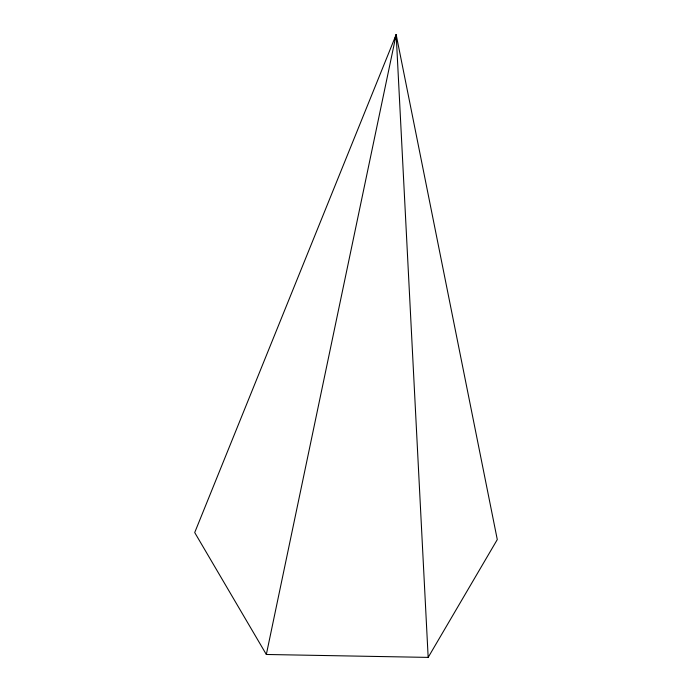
<?xml version="1.0" encoding="UTF-8"?>
<svg xmlns="http://www.w3.org/2000/svg" width="692" height="692" viewBox="0 0 692 692"><rect width="100%" height="100%" fill="white"/><g stroke="black" fill="none" stroke-linecap="round" stroke-linejoin="round"><path stroke-width="1.04" d="M266.333 654.476L396.17 34.6L497.288 539.578L428.166 657.4L266.333 654.476L194.712 532.546L396.17 34.6L396.395 38.916M394.587 39.764L396.17 34.6L428.166 657.4"/></g></svg>
